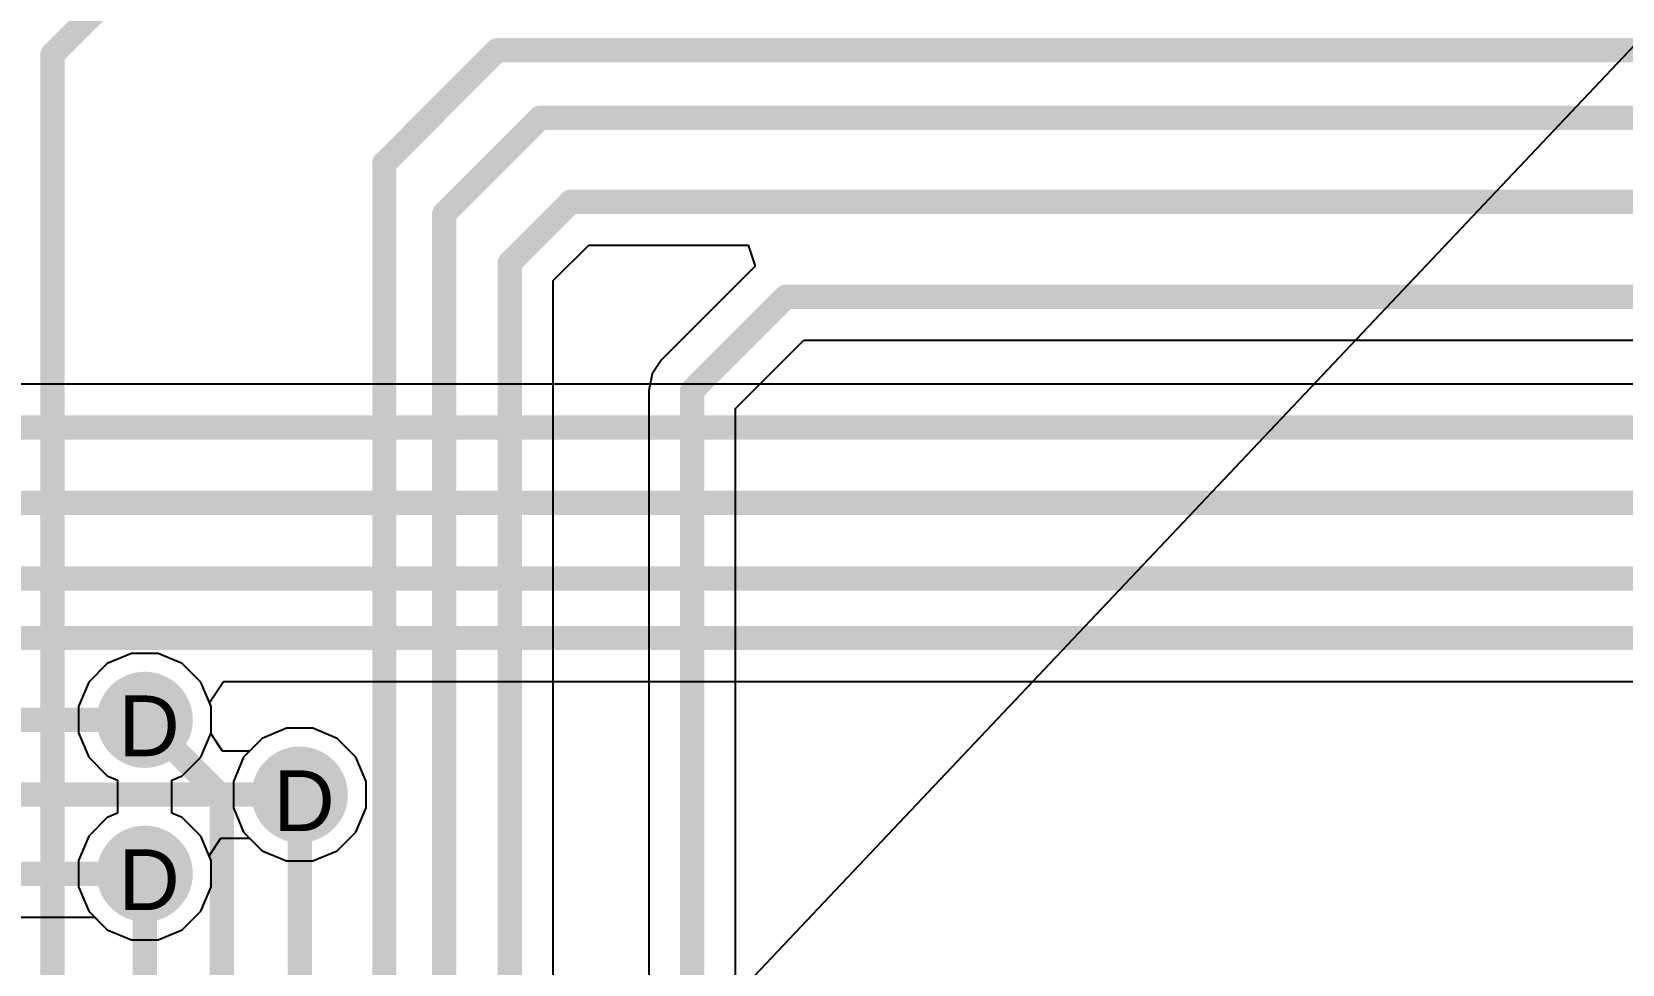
# Model space of a CAD drawing. Header units: inches. Extents: x 0 to 5032, y 0 to 5323.
# Drawn here: x 73.09 to 86.39, y 86.63 to 94.42 of the extents above; entities that cross this region are included whole.
import ezdxf

# ---------------------------------------------------------------- set-up
doc = ezdxf.new("R2010")
doc.units = ezdxf.units.IN
for name, color, linetype in [('Bottom Layer', 5, 'Continuous'), ('Bottom Solder', 6, 'Continuous'), ('Drill Drawing', 1, 'Continuous'), ('Layer 1', 16, 'Continuous'), ('Layer 2', 76, 'Continuous'), ('Top Layer', 1, 'Continuous'), ('Top Solder', 216, 'Continuous'), ('Via Holes', 16, 'Continuous')]:
    doc.layers.add(name, color=color, linetype=linetype)
doc.styles.add('Arial', font='', dxfattribs={"height": 0.2})
doc.styles.get('Arial').set_extended_font_data('Arial')

msp = doc.modelspace()

# ---------------------------------------------------------------- hatches: boundary and pattern name
at = {"layer": 'Bottom Layer'}
h = msp.add_hatch(color=5, dxfattribs=at)
edge = h.paths.add_edge_path()
edge.add_arc((74.036, 88.671), 0.3, 0, 360)
h = msp.add_hatch(color=5, dxfattribs=at)
edge = h.paths.add_edge_path()
edge.add_arc((75.332, 88.046), 0.3, 0, 360)
h = msp.add_hatch(color=5, dxfattribs=at)
edge = h.paths.add_edge_path()
edge.add_arc((74.036, 87.385), 0.3, 0, 360)
at = {"layer": 'Bottom Solder'}
h = msp.add_hatch(color=6, dxfattribs=at)
edge = h.paths.add_edge_path()
edge.add_arc((74.036, 88.671), 0.402, 0, 360)
h = msp.add_hatch(color=6, dxfattribs=at)
edge = h.paths.add_edge_path()
edge.add_arc((75.332, 88.046), 0.402, 0, 360)
h = msp.add_hatch(color=6, dxfattribs=at)
edge = h.paths.add_edge_path()
edge.add_arc((74.036, 87.385), 0.402, 0, 360)
at = {"layer": 'Layer 1'}
h = msp.add_hatch(color=16, dxfattribs=at)
edge = h.paths.add_edge_path()
edge.add_arc((74.036, 88.671), 0.3, 0, 360)
h = msp.add_hatch(color=16, dxfattribs=at)
edge = h.paths.add_edge_path()
edge.add_arc((75.332, 88.046), 0.3, 0, 360)
h = msp.add_hatch(color=16, dxfattribs=at)
edge = h.paths.add_edge_path()
edge.add_arc((74.036, 87.385), 0.3, 0, 360)
at = {"layer": 'Layer 2'}
h = msp.add_hatch(color=76, dxfattribs=at)
edge = h.paths.add_edge_path()
edge.add_arc((74.036, 88.671), 0.3, 0, 360)
h = msp.add_hatch(color=76, dxfattribs=at)
edge = h.paths.add_edge_path()
edge.add_arc((75.332, 88.046), 0.3, 0, 360)
h = msp.add_hatch(color=76, dxfattribs=at)
edge = h.paths.add_edge_path()
edge.add_arc((74.036, 87.385), 0.3, 0, 360)
at = {"layer": 'Top Layer'}
h = msp.add_hatch(color=1, dxfattribs=at)
edge = h.paths.add_edge_path()
edge.add_arc((74.036, 88.671), 0.3, 0, 360)
h = msp.add_hatch(color=1, dxfattribs=at)
edge = h.paths.add_edge_path()
edge.add_arc((75.332, 88.046), 0.3, 0, 360)
h = msp.add_hatch(color=1, dxfattribs=at)
edge = h.paths.add_edge_path()
edge.add_arc((74.036, 87.385), 0.3, 0, 360)
at = {"layer": 'Top Solder'}
h = msp.add_hatch(color=216, dxfattribs=at)
edge = h.paths.add_edge_path()
edge.add_arc((74.036, 88.671), 0.402, 0, 360)
h = msp.add_hatch(color=216, dxfattribs=at)
edge = h.paths.add_edge_path()
edge.add_arc((75.332, 88.046), 0.402, 0, 360)
h = msp.add_hatch(color=216, dxfattribs=at)
edge = h.paths.add_edge_path()
edge.add_arc((74.036, 87.385), 0.402, 0, 360)
at = {"layer": 'Via Holes'}
h = msp.add_hatch(color=7, dxfattribs=at)
edge = h.paths.add_edge_path()
edge.add_arc((74.036, 88.671), 0.15, 0, 360)
h = msp.add_hatch(color=7, dxfattribs=at)
edge = h.paths.add_edge_path()
edge.add_arc((75.332, 88.046), 0.15, 0, 360)
h = msp.add_hatch(color=7, dxfattribs=at)
edge = h.paths.add_edge_path()
edge.add_arc((74.036, 87.385), 0.15, 0, 360)

# ---------------------------------------------------------------- linework, layer by layer
at = {"layer": 'Bottom Layer'}
for p, q in [((77.452, 92.342), (77.748, 92.638)), ((77.748, 92.638), (79.081, 92.638)), ((79.081, 92.638), (79.136, 92.472)), ((79.137, 92.46), (78.357, 91.68)), ((79.136, 92.472), (79.137, 92.46)), ((77.452, 79.907), (77.452, 92.342)), ((78.976, 91.274), (79.546, 91.844)), ((79.546, 91.844), (88.489, 91.844)), ((78.357, 91.68), (78.278, 91.563)), ((78.278, 91.563), (78.25, 91.424)), ((78.25, 91.424), (78.25, 91.424)), ((78.25, 91.424), (78.25, 79.646)), ((78.976, 79.646), (78.976, 91.274))]:
    msp.add_line(p, q, dxfattribs=at)
for points in [[(73.265, 94.232, 0.203, 0.203, 0), (74.045, 95.012, 0.203, 0.203, 0)], [(73.265, 70.75, 0.203, 0.203, 0), (73.265, 94.232, 0.203, 0.203, 0)], [(76.039, 93.323, 0.203, 0.203, 0), (76.983, 94.267, 0.203, 0.203, 0)], [(76.983, 94.267, 0.203, 0.203, 0), (87.142, 94.267, 0.203, 0.203, 0)], [(76.539, 92.9, 0.203, 0.203, 0), (77.343, 93.703, 0.203, 0.203, 0)], [(77.343, 93.703, 0.203, 0.203, 0), (87.757, 93.703, 0.203, 0.203, 0)], [(76.039, 79.769, 0.203, 0.203, 0), (76.039, 93.323, 0.203, 0.203, 0)], [(77.089, 92.492, 0.203, 0.203, 0), (77.598, 93.001, 0.203, 0.203, 0)], [(77.598, 93.001, 0.203, 0.203, 0), (88.085, 93.001, 0.203, 0.203, 0)], [(76.539, 79.249, 0.203, 0.203, 0), (76.539, 92.9, 0.203, 0.203, 0)], [(77.089, 79.757, 0.203, 0.203, 0), (77.089, 92.492, 0.203, 0.203, 0)], [(78.613, 91.424, 0.203, 0.203, 0), (79.396, 92.207, 0.203, 0.203, 0)], [(79.396, 92.207, 0.203, 0.203, 0), (88.489, 92.207, 0.203, 0.203, 0)], [(78.613, 79.225, 0.203, 0.203, 0), (78.613, 91.424, 0.203, 0.203, 0)], [(74.036, 88.671, 0.203, 0.203, 0), (74.681, 88.027, 0.203, 0.203, 0)], [(74.681, 71.395, 0.203, 0.203, 0), (74.681, 88.027, 0.203, 0.203, 0)], [(75.332, 71.56, 0.203, 0.203, 0), (75.332, 88.046, 0.203, 0.203, 0)], [(74.036, 71.135, 0.203, 0.203, 0), (74.036, 87.385, 0.203, 0.203, 0)]]:
    msp.add_lwpolyline(points, format="xyseb", dxfattribs=at)
for points in [[(73.214, 94.232, 0.102, 0.102, 1), (73.316, 94.232, 0.102, 0.102, 1)], [(73.214, 94.232, 0.102, 0.102, 1), (73.316, 94.232, 0.102, 0.102, 1)], [(76.932, 94.267, 0.102, 0.102, 1), (77.033, 94.267, 0.102, 0.102, 1)], [(76.932, 94.267, 0.102, 0.102, 1), (77.033, 94.267, 0.102, 0.102, 1)], [(77.292, 93.703, 0.102, 0.102, 1), (77.394, 93.703, 0.102, 0.102, 1)], [(77.292, 93.703, 0.102, 0.102, 1), (77.394, 93.703, 0.102, 0.102, 1)], [(75.988, 93.323, 0.102, 0.102, 1), (76.089, 93.323, 0.102, 0.102, 1)], [(75.988, 93.323, 0.102, 0.102, 1), (76.089, 93.323, 0.102, 0.102, 1)], [(77.547, 93.001, 0.102, 0.102, 1), (77.649, 93.001, 0.102, 0.102, 1)], [(77.547, 93.001, 0.102, 0.102, 1), (77.649, 93.001, 0.102, 0.102, 1)], [(76.489, 92.9, 0.102, 0.102, 1), (76.59, 92.9, 0.102, 0.102, 1)], [(76.489, 92.9, 0.102, 0.102, 1), (76.59, 92.9, 0.102, 0.102, 1)], [(77.038, 92.492, 0.102, 0.102, 1), (77.14, 92.492, 0.102, 0.102, 1)], [(77.038, 92.492, 0.102, 0.102, 1), (77.14, 92.492, 0.102, 0.102, 1)], [(79.345, 92.207, 0.102, 0.102, 1), (79.446, 92.207, 0.102, 0.102, 1)], [(79.345, 92.207, 0.102, 0.102, 1), (79.446, 92.207, 0.102, 0.102, 1)], [(78.562, 91.424, 0.102, 0.102, 1), (78.664, 91.424, 0.102, 0.102, 1)], [(78.562, 91.424, 0.102, 0.102, 1), (78.664, 91.424, 0.102, 0.102, 1)], [(73.986, 88.671, 0.102, 0.102, 1), (74.087, 88.671, 0.102, 0.102, 1)], [(74.63, 88.027, 0.102, 0.102, 1), (74.732, 88.027, 0.102, 0.102, 1)], [(74.63, 88.027, 0.102, 0.102, 1), (74.732, 88.027, 0.102, 0.102, 1)], [(75.281, 88.046, 0.102, 0.102, 1), (75.383, 88.046, 0.102, 0.102, 1)], [(73.986, 87.385, 0.102, 0.102, 1), (74.087, 87.385, 0.102, 0.102, 1)]]:
    msp.add_lwpolyline(points, format="xyseb", close=True, dxfattribs=at)
at = {"layer": 'Layer 1'}
for p, q in [((73.926, 89.225), (73.723, 89.141)), ((74.147, 89.225), (73.926, 89.225)), ((74.35, 89.141), (74.147, 89.225)), ((73.723, 89.141), (73.567, 88.985)), ((74.506, 88.985), (74.35, 89.141)), ((73.567, 88.985), (73.482, 88.782)), ((74.59, 88.782), (74.506, 88.985)), ((73.482, 88.782), (73.482, 88.561)), ((74.59, 88.561), (74.59, 88.782)), ((73.482, 88.561), (73.567, 88.358)), ((74.506, 88.358), (74.59, 88.561)), ((75.222, 88.6), (75.018, 88.515)), ((75.442, 88.6), (75.222, 88.6)), ((75.646, 88.515), (75.442, 88.6)), ((75.018, 88.515), (74.862, 88.36)), ((75.801, 88.36), (75.646, 88.515)), ((73.567, 88.358), (73.723, 88.202)), ((74.35, 88.202), (74.506, 88.358)), ((74.862, 88.36), (74.778, 88.156)), ((75.886, 88.156), (75.801, 88.36)), ((73.723, 88.202), (73.809, 88.166)), ((73.809, 88.166), (73.809, 87.891)), ((74.263, 88.166), (74.35, 88.202)), ((74.263, 87.891), (74.263, 88.166)), ((74.778, 88.156), (74.778, 87.936)), ((75.886, 87.936), (75.886, 88.156)), ((74.778, 87.936), (74.862, 87.732)), ((75.801, 87.732), (75.886, 87.936)), ((73.723, 87.855), (73.567, 87.699)), ((73.809, 87.891), (73.723, 87.855)), ((74.35, 87.855), (74.263, 87.891)), ((74.506, 87.699), (74.35, 87.855)), ((73.567, 87.699), (73.482, 87.496)), ((74.59, 87.496), (74.506, 87.699)), ((74.862, 87.732), (75.018, 87.576)), ((75.646, 87.576), (75.801, 87.732)), ((75.018, 87.576), (75.222, 87.492)), ((75.442, 87.492), (75.646, 87.576)), ((73.482, 87.496), (73.482, 87.275)), ((74.59, 87.275), (74.59, 87.496)), ((75.222, 87.492), (75.442, 87.492)), ((73.482, 87.275), (73.567, 87.072)), ((74.506, 87.072), (74.59, 87.275)), ((73.567, 87.072), (73.723, 86.916)), ((74.35, 86.916), (74.506, 87.072)), ((73.723, 86.916), (73.926, 86.831)), ((73.926, 86.831), (74.147, 86.831)), ((74.147, 86.831), (74.35, 86.916))]:
    msp.add_line(p, q, dxfattribs=at)
at = {"layer": 'Layer 2'}
for p, q in [((73.926, 89.225), (73.723, 89.141)), ((74.147, 89.225), (73.926, 89.225)), ((74.35, 89.141), (74.147, 89.225)), ((73.723, 89.141), (73.567, 88.985)), ((74.506, 88.985), (74.35, 89.141)), ((73.567, 88.985), (73.482, 88.782)), ((74.59, 88.782), (74.506, 88.985)), ((73.482, 88.782), (73.482, 88.561)), ((74.59, 88.561), (74.59, 88.782)), ((73.482, 88.561), (73.567, 88.358)), ((74.506, 88.358), (74.59, 88.561)), ((75.222, 88.6), (75.018, 88.515)), ((75.442, 88.6), (75.222, 88.6)), ((75.646, 88.515), (75.442, 88.6)), ((75.018, 88.515), (74.862, 88.36)), ((75.801, 88.36), (75.646, 88.515)), ((73.567, 88.358), (73.723, 88.202)), ((74.35, 88.202), (74.506, 88.358)), ((74.862, 88.36), (74.778, 88.156)), ((75.886, 88.156), (75.801, 88.36)), ((73.723, 88.202), (73.809, 88.166)), ((73.809, 88.166), (73.809, 87.891)), ((74.263, 88.166), (74.35, 88.202)), ((74.263, 87.891), (74.263, 88.166)), ((74.778, 88.156), (74.778, 87.936)), ((75.886, 87.936), (75.886, 88.156)), ((74.778, 87.936), (74.862, 87.732)), ((75.801, 87.732), (75.886, 87.936)), ((73.723, 87.855), (73.567, 87.699)), ((73.809, 87.891), (73.723, 87.855)), ((74.35, 87.855), (74.263, 87.891)), ((74.506, 87.699), (74.35, 87.855)), ((73.567, 87.699), (73.482, 87.496)), ((74.59, 87.496), (74.506, 87.699)), ((74.862, 87.732), (75.018, 87.576)), ((75.646, 87.576), (75.801, 87.732)), ((75.018, 87.576), (75.222, 87.492)), ((75.442, 87.492), (75.646, 87.576)), ((73.482, 87.496), (73.482, 87.275)), ((74.59, 87.275), (74.59, 87.496)), ((75.222, 87.492), (75.442, 87.492)), ((73.482, 87.275), (73.567, 87.072)), ((74.506, 87.072), (74.59, 87.275)), ((73.567, 87.072), (73.723, 86.916)), ((74.35, 86.916), (74.506, 87.072)), ((73.723, 86.916), (73.926, 86.831)), ((73.926, 86.831), (74.147, 86.831)), ((74.147, 86.831), (74.35, 86.916))]:
    msp.add_line(p, q, dxfattribs=at)
at = {"layer": 'Top Layer'}
for p, q in [((91.012, 91.475), (38.243, 91.475)), ((74.577, 88.815), (74.695, 88.992)), ((74.695, 88.992), (89.796, 88.992)), ((74.59, 88.782), (74.577, 88.815)), ((74.59, 88.561), (74.59, 88.782)), ((74.588, 88.556), (74.59, 88.561)), ((75.222, 88.6), (75.018, 88.515)), ((75.442, 88.6), (75.222, 88.6)), ((75.646, 88.515), (75.442, 88.6)), ((74.687, 88.408), (74.588, 88.556)), ((75.018, 88.515), (74.911, 88.408)), ((75.801, 88.36), (75.646, 88.515)), ((74.911, 88.408), (74.687, 88.408)), ((75.886, 88.156), (75.801, 88.36)), ((75.886, 87.936), (75.886, 88.156)), ((75.801, 87.732), (75.886, 87.936)), ((74.574, 87.535), (74.673, 87.683)), ((74.673, 87.683), (74.911, 87.683)), ((74.911, 87.683), (75.018, 87.576)), ((75.646, 87.576), (75.801, 87.732)), ((74.59, 87.496), (74.574, 87.535)), ((75.018, 87.576), (75.222, 87.492)), ((75.442, 87.492), (75.646, 87.576)), ((74.59, 87.275), (74.59, 87.496)), ((75.222, 87.492), (75.442, 87.492)), ((74.506, 87.072), (74.59, 87.275)), ((34.14, 87.023), (73.615, 87.023)), ((73.615, 87.023), (73.723, 86.916)), ((74.35, 86.916), (74.506, 87.072)), ((73.723, 86.916), (73.926, 86.831)), ((73.926, 86.831), (74.147, 86.831)), ((74.147, 86.831), (74.35, 86.916))]:
    msp.add_line(p, q, dxfattribs=at)
for points in [[(38.049, 91.113, 0.203, 0.203, 0), (92.945, 91.113, 0.203, 0.203, 0)], [(66.505, 90.484, 0.203, 0.203, 0), (91.638, 90.484, 0.203, 0.203, 0)], [(49.717, 89.852, 0.203, 0.203, 0), (90.273, 89.852, 0.203, 0.203, 0)], [(45.756, 89.355, 0.203, 0.203, 0), (89.946, 89.355, 0.203, 0.203, 0)], [(34.841, 88.671, 0.203, 0.203, 0), (74.036, 88.671, 0.203, 0.203, 0)], [(34.468, 88.046, 0.203, 0.203, 0), (75.332, 88.046, 0.203, 0.203, 0)], [(34.14, 87.385, 0.203, 0.203, 0), (74.036, 87.385, 0.203, 0.203, 0)]]:
    msp.add_lwpolyline(points, format="xyseb", dxfattribs=at)
for points in [[(73.986, 88.671, 0.102, 0.102, 1), (74.087, 88.671, 0.102, 0.102, 1)], [(75.281, 88.046, 0.102, 0.102, 1), (75.383, 88.046, 0.102, 0.102, 1)], [(73.986, 87.385, 0.102, 0.102, 1), (74.087, 87.385, 0.102, 0.102, 1)]]:
    msp.add_lwpolyline(points, format="xyseb", close=True, dxfattribs=at)
at = {"layer": 'Top Solder'}
msp.add_line((3.115, 6.162), (5032.339, 5323.237), dxfattribs=at)

# ---------------------------------------------------------------- texts
at = {"layer": 'Drill Drawing', "style": 'Arial'}
for p in [(73.816, 88.367), (75.112, 87.741), (73.816, 87.081)]:
    msp.add_text('D', height=0.508, dxfattribs=at).set_placement(p)

doc.saveas('drawing.dxf')
